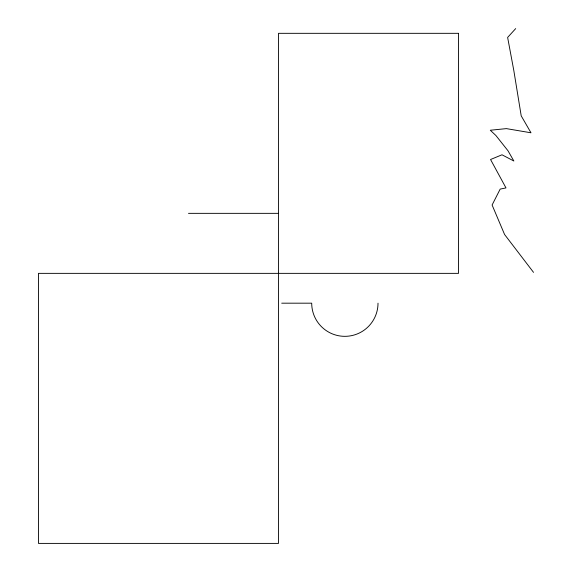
<?xml version="1.0" encoding="UTF-8"?>
<svg xmlns="http://www.w3.org/2000/svg" width="572" height="572" viewBox="0 0 572 572"><rect width="100%" height="100%" fill="white"/><g stroke="black" fill="none" stroke-linecap="round" stroke-linejoin="round"><path stroke-width="0.86" d="M515.687 28.6L507.629 37.43L513.828 70.599L521.206 115.837L530.988 132.79L506.377 128.621L490.304 130.237L495.917 135.528L508.029 150.815L513.856 161.018L502.009 154.79L490.554 159.509L505.991 187.916L500.178 189.096L492.099 205.005L504.583 234.506L533.533 272.365M188.488 213.349L278.5 213.349M281.703 303.181L311.704 303.181A33.155 33.155 0 0 0 344.859 336.336A33.155 33.155 0 0 0 378.013 303.181M458.529 33.326L278.5 33.326L278.5 543.4L38.467 543.4L38.467 273.359L458.529 273.359L458.529 33.326"/></g></svg>
